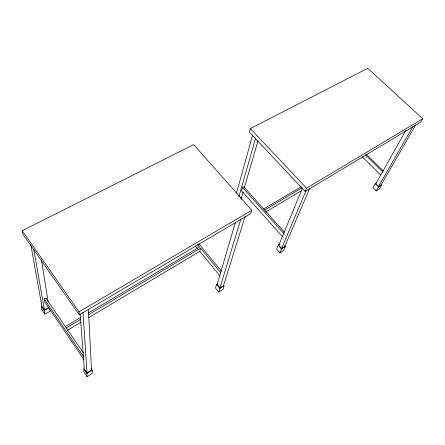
<?xml version="1.0" encoding="UTF-8"?>
<svg xmlns="http://www.w3.org/2000/svg" width="445" height="445" viewBox="0 0 445 445"><rect width="100%" height="100%" fill="white"/><g stroke="black" fill="none" stroke-linecap="round" stroke-linejoin="round"><path stroke-width="0.67" d="M88.644 317.68L199.816 251.325L200.534 248.16L220.976 273.007M250.335 128.577L249.389 132.082L305.131 191.433L420.809 122.058L422.75 118.732L367.731 68.296L250.335 128.577L306.51 188.174L305.131 191.433M236.501 193.052L252.665 134.868M238.909 196.651L255.63 138.022M284.505 232.312L243.676 186.694L242.514 187.351L241.546 190.721L282.503 236.707M243.07 192.062L241.513 197.396L240.395 198.036M244.233 188.057L258.022 140.72M217.622 283.682L216.554 284.361L215.475 288.054L218.751 292.098L222.989 289.372L224.147 285.701L219.869 288.438L218.751 292.098M241.407 199.354L241.924 197.58L240.828 198.203M235.45 222.25L217.16 284.466L219.947 287.887L223.535 285.59L245.123 216.359M219.947 287.887L240.94 218.84M251.781 210.268L250.691 213.65L79.266 314.843L22.934 234.231L22.25 230.716L193.664 144.614L251.781 210.268L79.026 311.823L79.266 314.843M279.833 244.21L278.192 245.251L276.601 249.105L279.872 252.832L283.671 250.39L285.328 246.547L284.5 245.618M302.261 188.636L278.765 245.356L281.54 248.499L284.756 246.441L309.598 188.647M281.54 248.499L306.015 190.794M279.872 252.832L281.496 249L285.328 246.547M376.843 182.656L375.257 183.663L372.988 187.695L376.203 190.933L379.357 188.908L381.682 184.886L378.506 186.917L376.203 190.933M405.901 130.318L375.769 183.763L378.5 186.494L381.165 184.792L415.68 124.912M378.5 186.494L412.782 126.647M87.07 376.704L86.858 373.55L83.593 368.721L83.844 371.92L87.07 376.704L92.343 373.316L92.187 370.14L91.103 368.538M80.156 313.831L84.283 368.838L87.025 372.888L91.503 370.029L88.422 309.169M86.858 373.55L92.187 370.14M67.245 330.457L80.918 322.297M265.843 211.915L301.643 190.543M306.51 188.174L422.75 118.732M66.311 327.965L80.623 319.454M88.383 314.843L200.534 248.16M264.597 210.073L302.172 187.734M65.354 326.569L80.862 317.374M88.616 312.774L199.566 246.981L197.396 244.344M263.629 208.989L301.204 186.705M44.889 314.203L44.239 310.521L41.246 306.093L41.925 309.809L44.889 314.203L50.107 311.205L49.812 309.353M30.8 244.839L41.908 306.204L44.422 309.92L48.472 307.612M44.239 310.521L48.928 307.84M83.832 359.371L44.728 301.921L44.211 298.89L45.824 297.983L83.349 352.907M366.224 154.176L383.384 171.075M365.334 154.816L382.917 172.154M362.169 156.723L380.581 174.952M375.257 183.663L378.506 186.917M242.514 187.351L284.272 234.076M278.192 245.251L281.496 249M198.948 243.888L221.388 271.122M195.333 245.863L197.53 248.544M199.816 251.325L220.069 276.022M216.554 284.361L219.869 288.438M22.25 230.716L79.026 311.823M44.211 298.89L83.26 356.167M33.737 249.117L44.422 309.92M41.413 259.986L48.16 301.799M82.992 312.368L87.025 372.888"/></g></svg>
